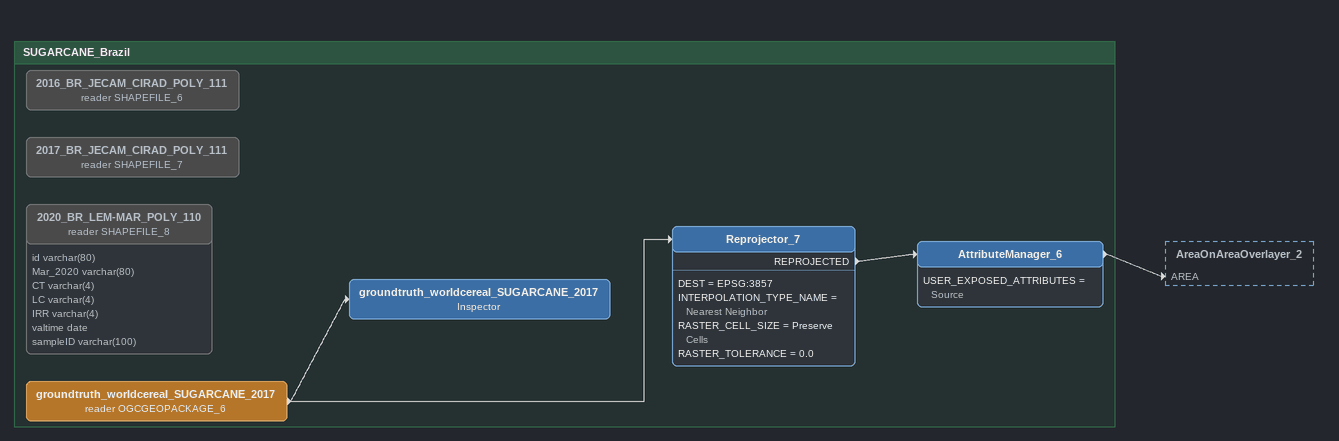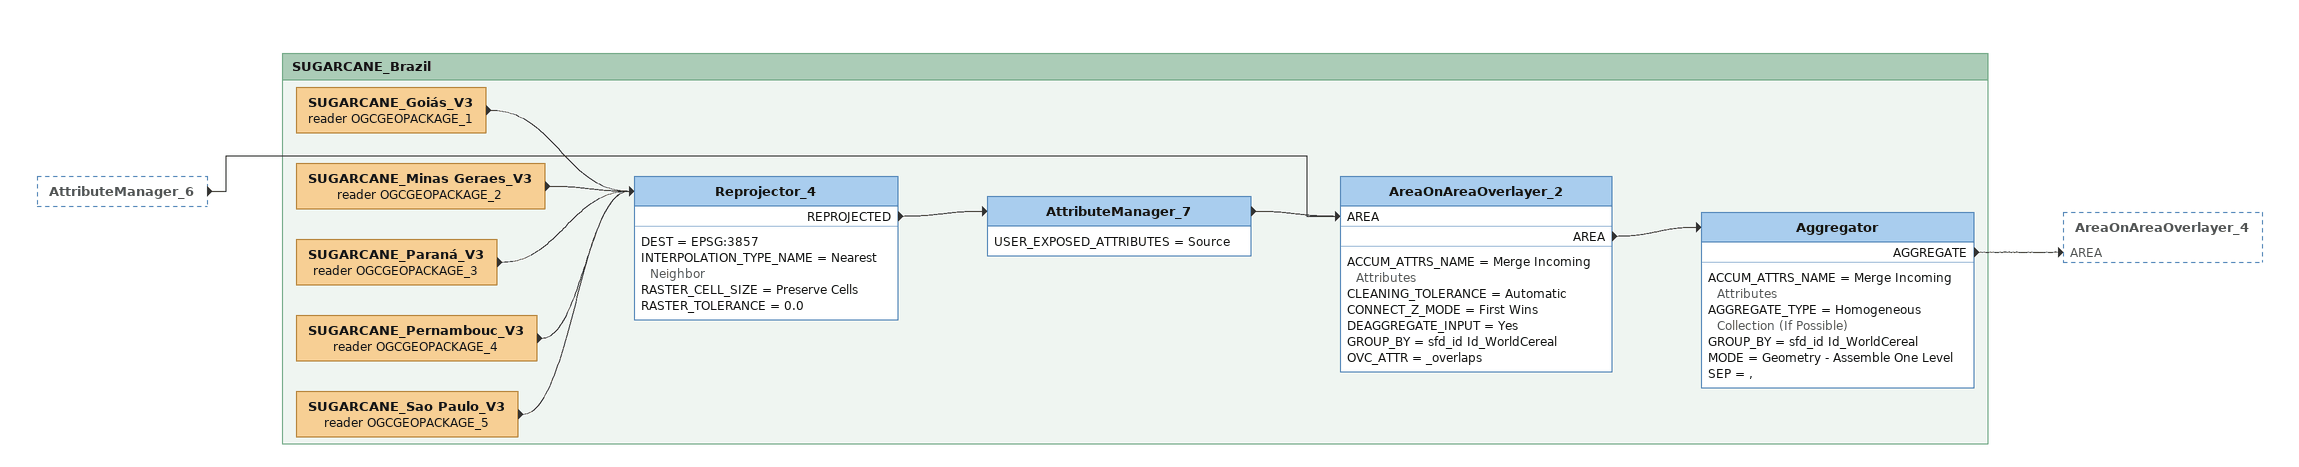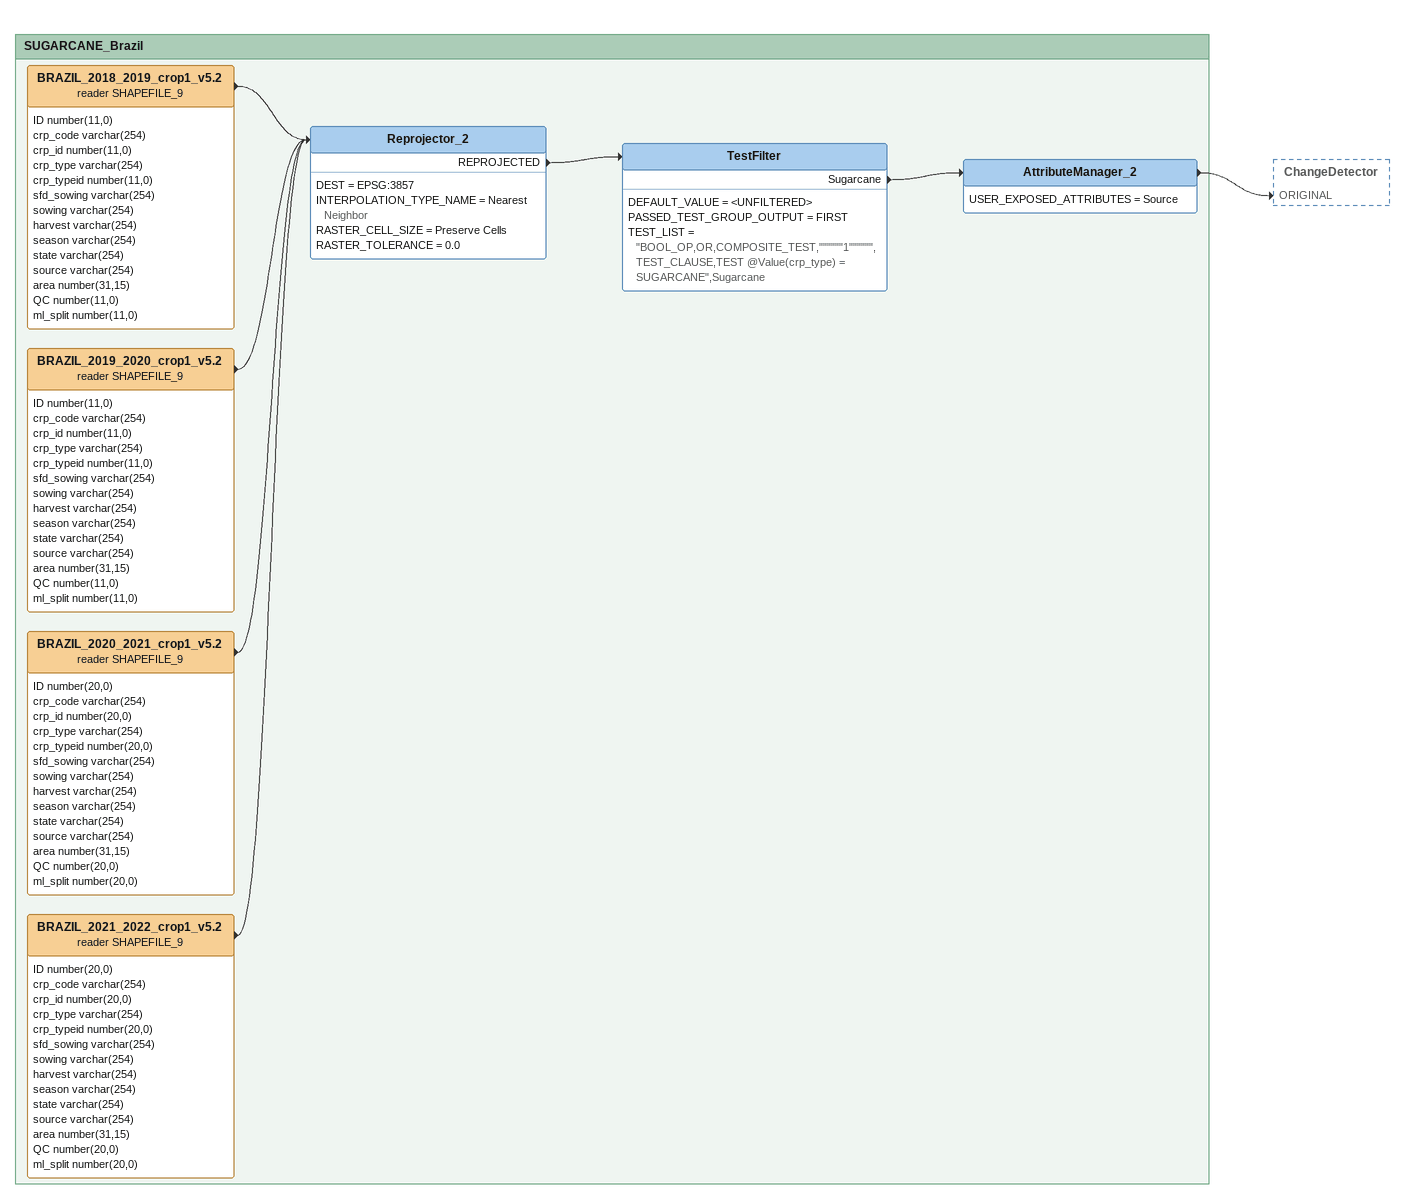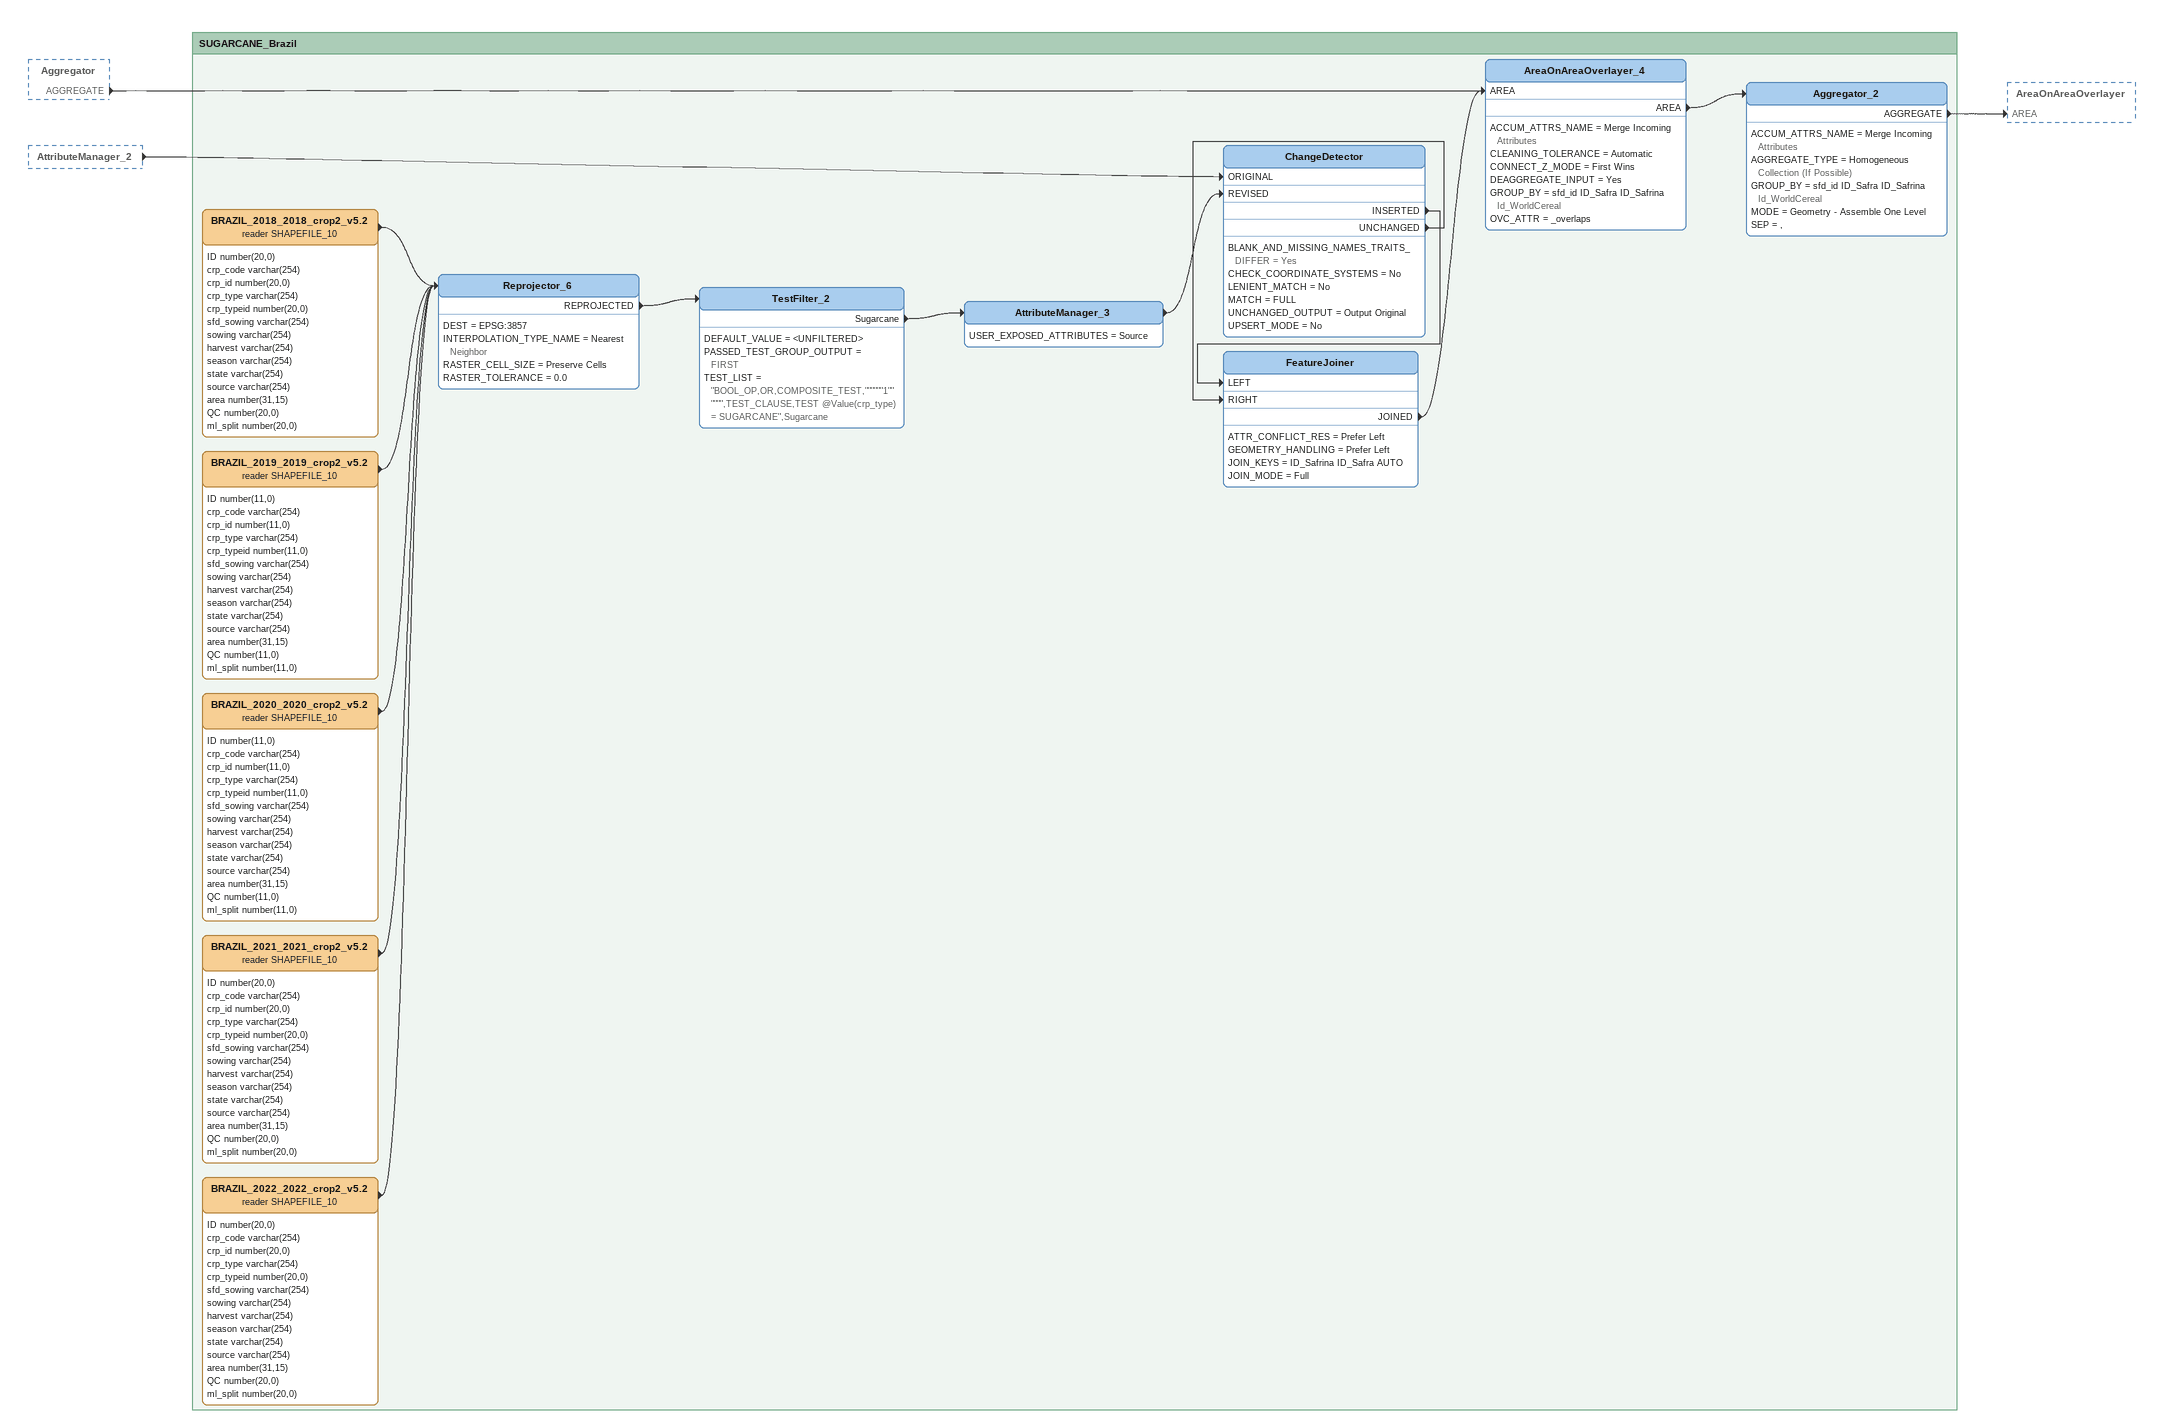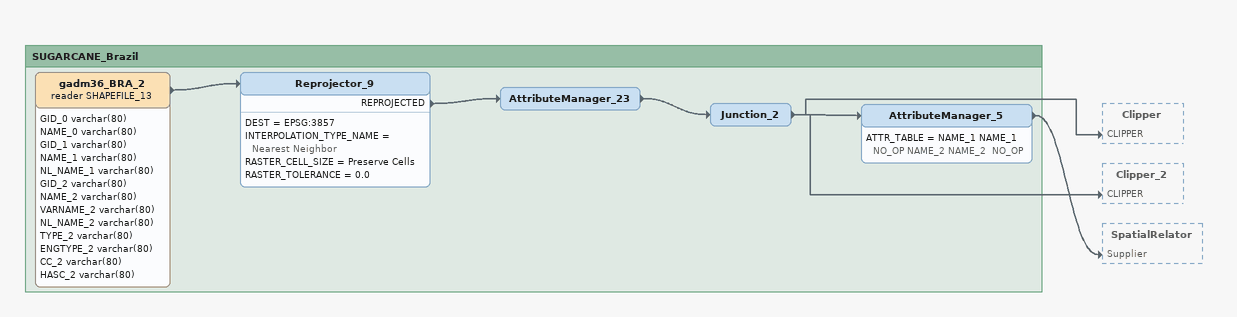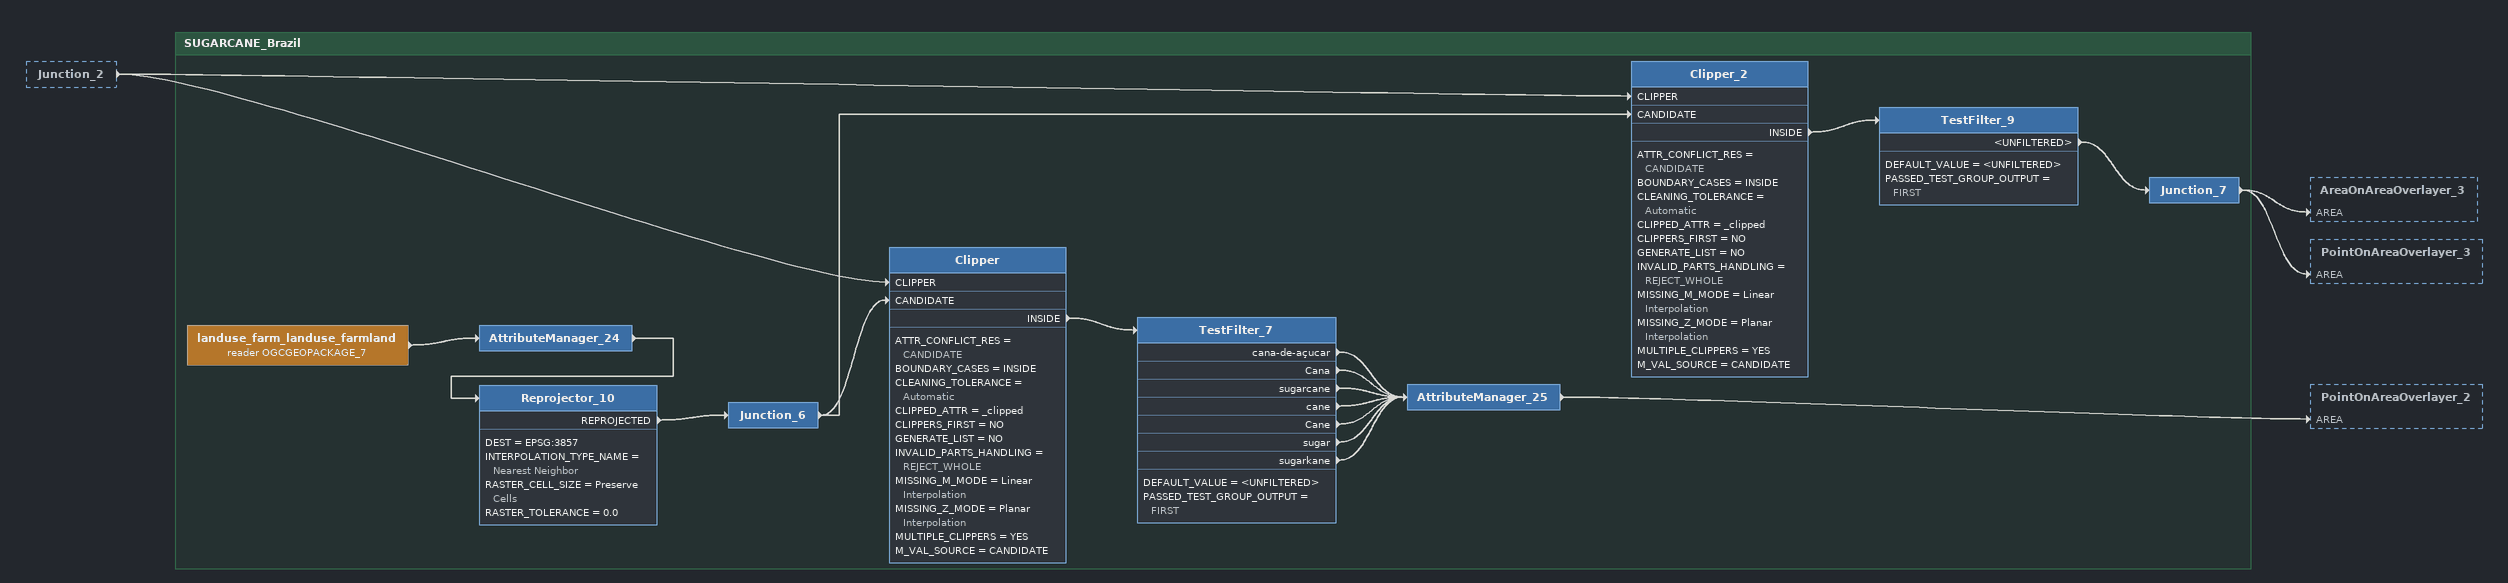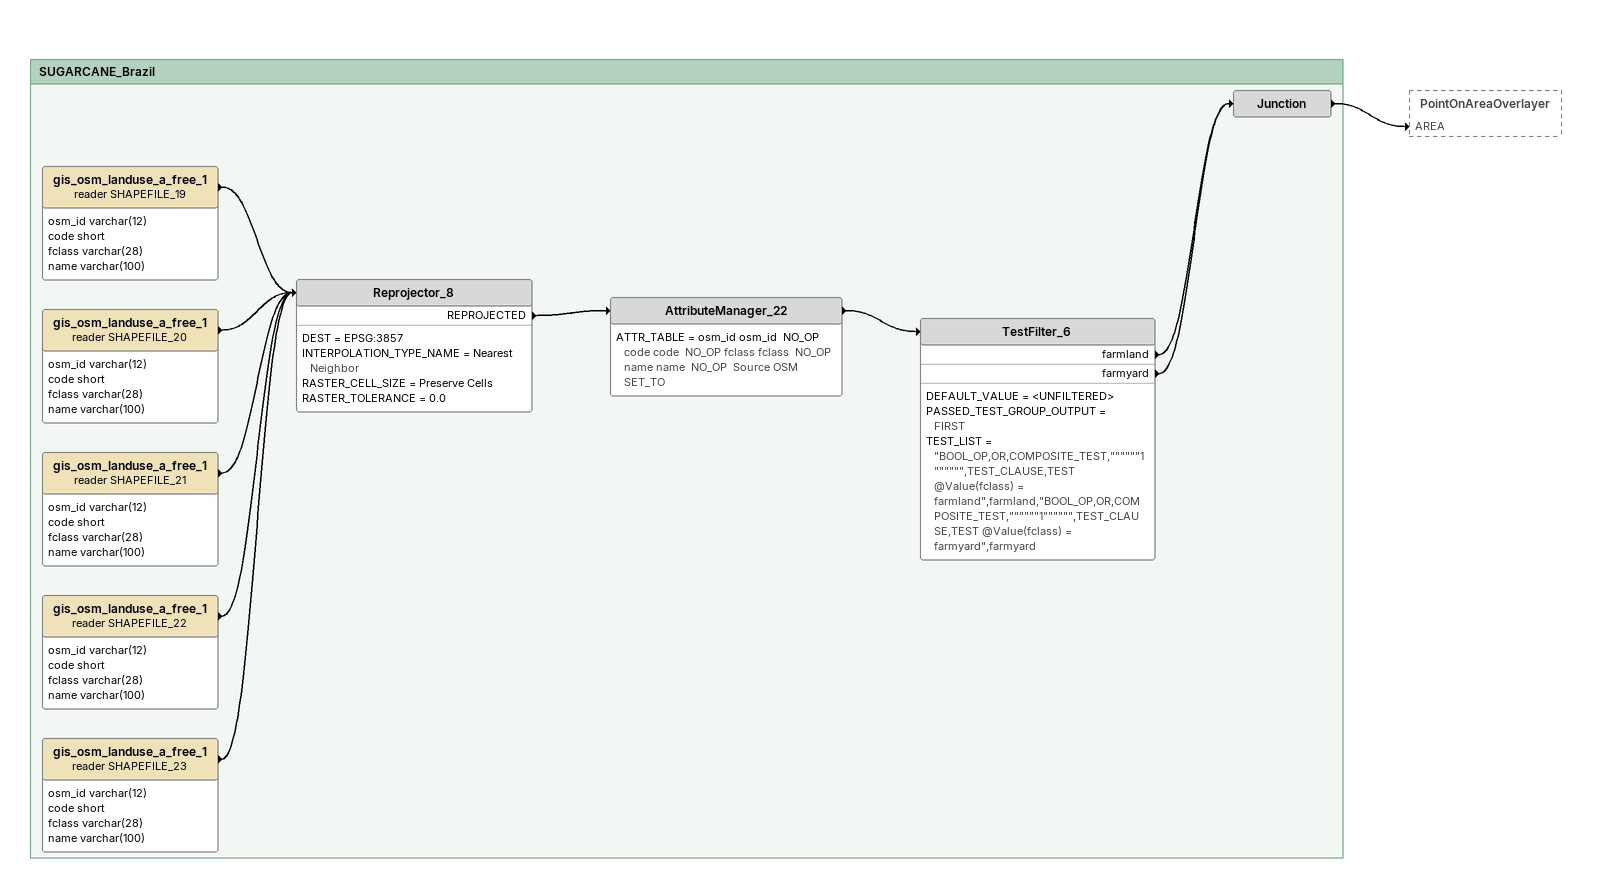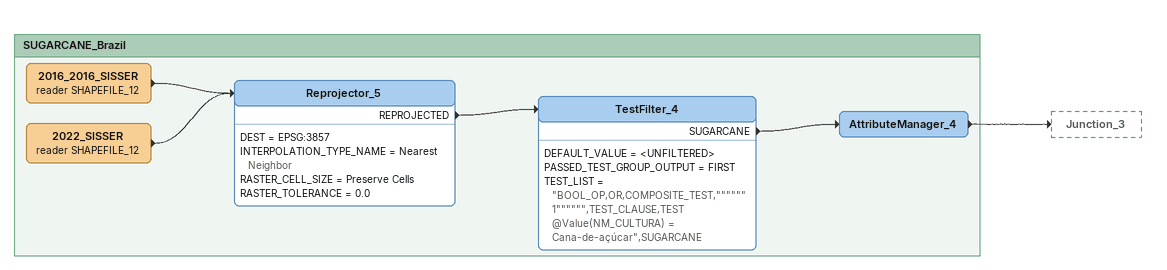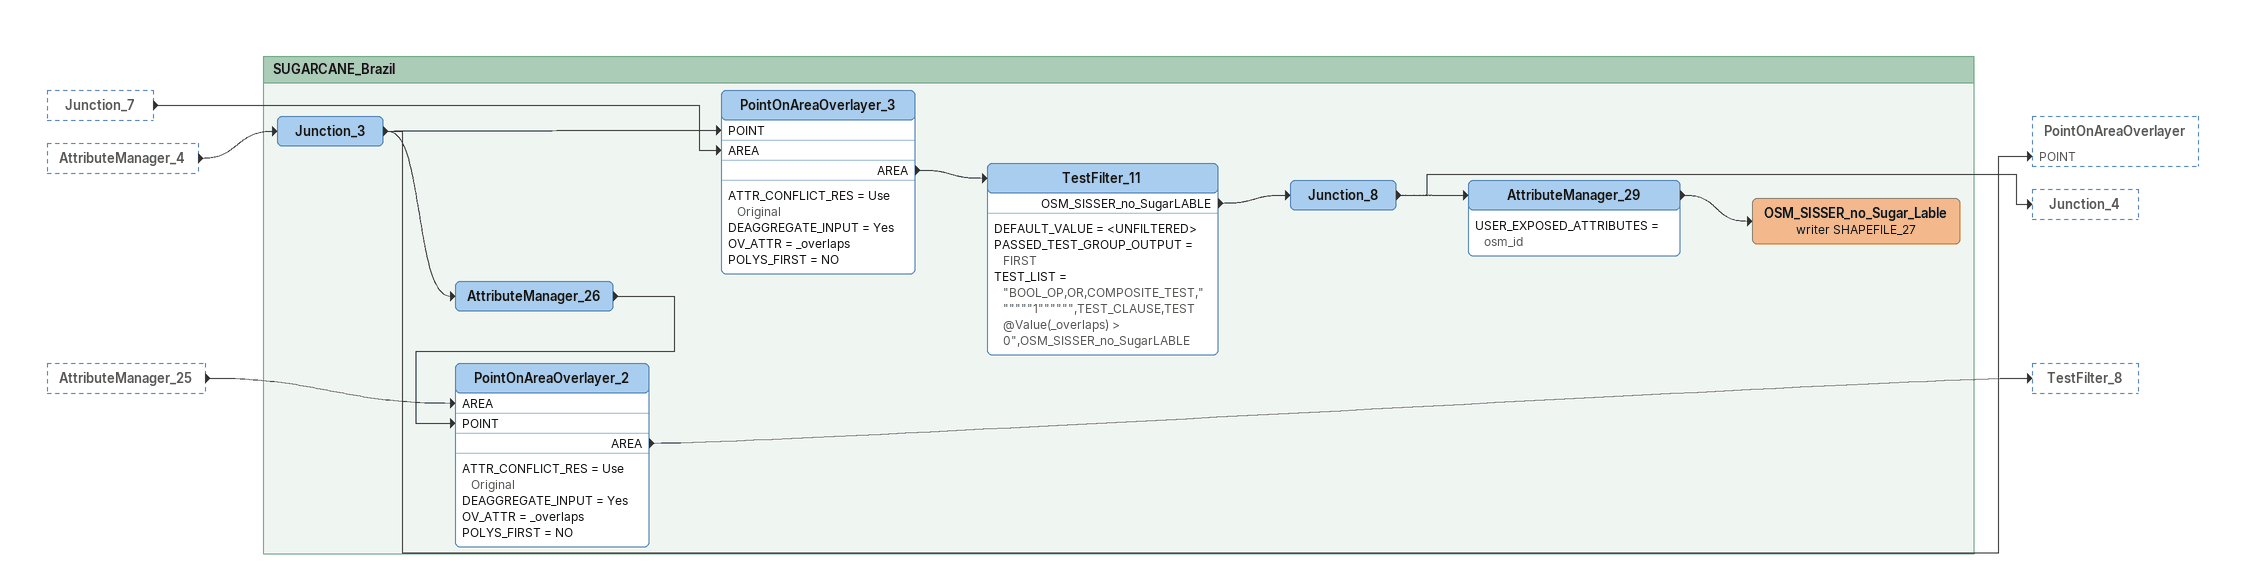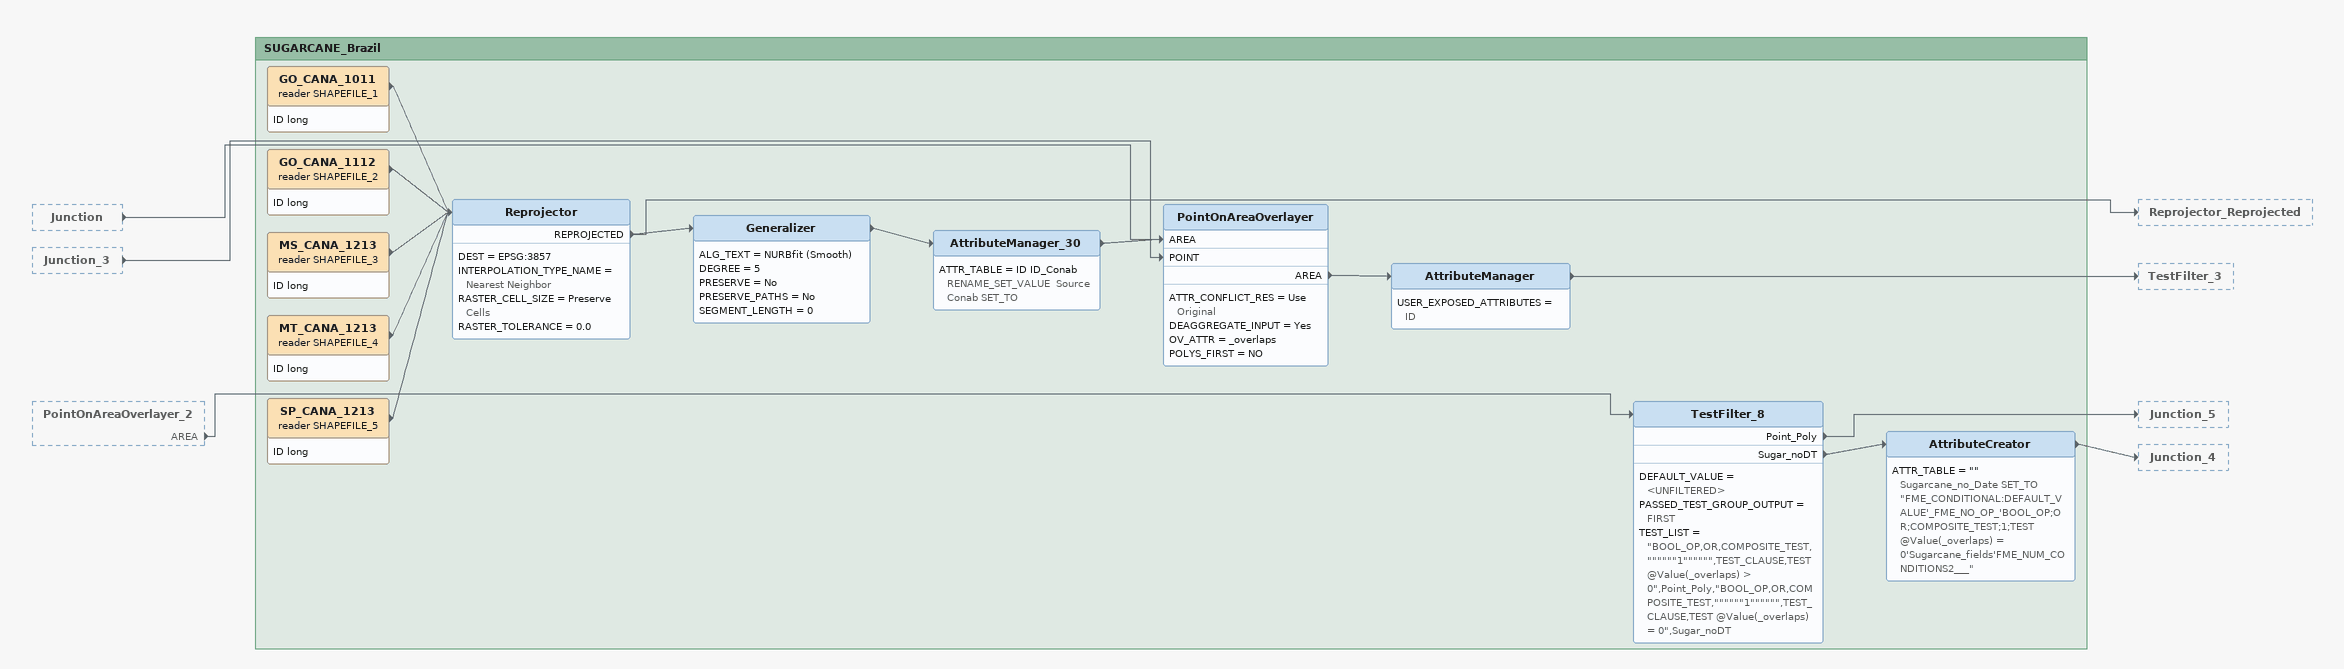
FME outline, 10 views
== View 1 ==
Bookmark: SUGARCANE_Brazil
2016_BR_JECAM_CIRAD_POLY_111 (reader SHAPEFILE_6) [off]
2017_BR_JECAM_CIRAD_POLY_111 (reader SHAPEFILE_7) [off]
2020_BR_LEM-MAR_POLY_110 (reader SHAPEFILE_8) [off]
    attributes: id varchar(80), Mar_2020 varchar(80), CT varchar(4), LC varchar(4), IRR varchar(4), valtime date, sampleID varchar(100)
groundtruth_worldcereal_SUGARCANE_2017 (reader OGCGEOPACKAGE_6)
    -> groundtruth_worldcereal_SUGARCANE_2017
    -> Reprojector_7
Reprojector_7
    DEST = EPSG:3857
    INTERPOLATION_TYPE_NAME = Nearest Neighbor
    RASTER_CELL_SIZE = Preserve Cells
    RASTER_TOLERANCE = 0.0
    REPROJECTED -> AttributeManager_6
AttributeManager_6
    USER_EXPOSED_ATTRIBUTES = Source
    -> AreaOnAreaOverlayer_2 [AREA]
groundtruth_worldcereal_SUGARCANE_2017: Inspector

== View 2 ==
AttributeManager_6 [outside]
    -> AreaOnAreaOverlayer_2 [AREA]

Bookmark: SUGARCANE_Brazil
SUGARCANE_Goiás_V3 (reader OGCGEOPACKAGE_1)
    -> Reprojector_4
SUGARCANE_Minas Geraes_V3 (reader OGCGEOPACKAGE_2)
    -> Reprojector_4
SUGARCANE_Paraná_V3 (reader OGCGEOPACKAGE_3)
    -> Reprojector_4
SUGARCANE_Pernambouc_V3 (reader OGCGEOPACKAGE_4)
    -> Reprojector_4
SUGARCANE_Sao Paulo_V3 (reader OGCGEOPACKAGE_5)
    -> Reprojector_4
Reprojector_4
    DEST = EPSG:3857
    INTERPOLATION_TYPE_NAME = Nearest Neighbor
    RASTER_CELL_SIZE = Preserve Cells
    RASTER_TOLERANCE = 0.0
    REPROJECTED -> AttributeManager_7
AttributeManager_7
    USER_EXPOSED_ATTRIBUTES = Source
    -> AreaOnAreaOverlayer_2 [AREA]
AreaOnAreaOverlayer_2
    ACCUM_ATTRS_NAME = Merge Incoming Attributes
    CLEANING_TOLERANCE = Automatic
    CONNECT_Z_MODE = First Wins
    DEAGGREGATE_INPUT = Yes
    GROUP_BY = sfd_id Id_WorldCereal
    OVC_ATTR = _overlaps
    AREA -> Aggregator
Aggregator
    ACCUM_ATTRS_NAME = Merge Incoming Attributes
    AGGREGATE_TYPE = Homogeneous Collection (If Possible)
    GROUP_BY = sfd_id Id_WorldCereal
    MODE = Geometry - Assemble One Level
    SEP = ,
    AGGREGATE -> AreaOnAreaOverlayer_4 [AREA]

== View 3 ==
Bookmark: SUGARCANE_Brazil
BRAZIL_2018_2019_crop1_v5.2 (reader SHAPEFILE_9)
    attributes: ID number(11,0), crp_code varchar(254), crp_id number(11,0), crp_type varchar(254), crp_typeid number(11,0), sfd_sowing varchar(254), sowing varchar(254), harvest varchar(254), season varchar(254), state varchar(254), source varchar(254), area number(31,15), QC number(11,0), ml_split number(11,0)
    -> Reprojector_2
BRAZIL_2019_2020_crop1_v5.2 (reader SHAPEFILE_9)
    attributes: ID number(11,0), crp_code varchar(254), crp_id number(11,0), crp_type varchar(254), crp_typeid number(11,0), sfd_sowing varchar(254), sowing varchar(254), harvest varchar(254), season varchar(254), state varchar(254), source varchar(254), area number(31,15), QC number(11,0), ml_split number(11,0)
    -> Reprojector_2
BRAZIL_2020_2021_crop1_v5.2 (reader SHAPEFILE_9)
    attributes: ID number(20,0), crp_code varchar(254), crp_id number(20,0), crp_type varchar(254), crp_typeid number(20,0), sfd_sowing varchar(254), sowing varchar(254), harvest varchar(254), season varchar(254), state varchar(254), source varchar(254), area number(31,15), QC number(20,0), ml_split number(20,0)
    -> Reprojector_2
BRAZIL_2021_2022_crop1_v5.2 (reader SHAPEFILE_9)
    attributes: ID number(20,0), crp_code varchar(254), crp_id number(20,0), crp_type varchar(254), crp_typeid number(20,0), sfd_sowing varchar(254), sowing varchar(254), harvest varchar(254), season varchar(254), state varchar(254), source varchar(254), area number(31,15), QC number(20,0), ml_split number(20,0)
    -> Reprojector_2
Reprojector_2
    DEST = EPSG:3857
    INTERPOLATION_TYPE_NAME = Nearest Neighbor
    RASTER_CELL_SIZE = Preserve Cells
    RASTER_TOLERANCE = 0.0
    REPROJECTED -> TestFilter
TestFilter
    DEFAULT_VALUE = <UNFILTERED>
    PASSED_TEST_GROUP_OUTPUT = FIRST
    TEST_LIST = "BOOL_OP,OR,COMPOSITE_TEST,""""""1"""""",TEST_CLAUSE,TEST @Value(crp_type) = SUGARCANE",Sugarcane
    Sugarcane -> AttributeManager_2
AttributeManager_2
    USER_EXPOSED_ATTRIBUTES = Source
    -> ChangeDetector [ORIGINAL]

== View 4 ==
Aggregator [outside]
    AGGREGATE -> AreaOnAreaOverlayer_4 [AREA]
AttributeManager_2 [outside]
    -> ChangeDetector [ORIGINAL]

Bookmark: SUGARCANE_Brazil
BRAZIL_2018_2018_crop2_v5.2 (reader SHAPEFILE_10)
    attributes: ID number(20,0), crp_code varchar(254), crp_id number(20,0), crp_type varchar(254), crp_typeid number(20,0), sfd_sowing varchar(254), sowing varchar(254), harvest varchar(254), season varchar(254), state varchar(254), source varchar(254), area number(31,15), QC number(20,0), ml_split number(20,0)
    -> Reprojector_6
BRAZIL_2019_2019_crop2_v5.2 (reader SHAPEFILE_10)
    attributes: ID number(11,0), crp_code varchar(254), crp_id number(11,0), crp_type varchar(254), crp_typeid number(11,0), sfd_sowing varchar(254), sowing varchar(254), harvest varchar(254), season varchar(254), state varchar(254), source varchar(254), area number(31,15), QC number(11,0), ml_split number(11,0)
    -> Reprojector_6
BRAZIL_2020_2020_crop2_v5.2 (reader SHAPEFILE_10)
    attributes: ID number(11,0), crp_code varchar(254), crp_id number(11,0), crp_type varchar(254), crp_typeid number(11,0), sfd_sowing varchar(254), sowing varchar(254), harvest varchar(254), season varchar(254), state varchar(254), source varchar(254), area number(31,15), QC number(11,0), ml_split number(11,0)
    -> Reprojector_6
BRAZIL_2021_2021_crop2_v5.2 (reader SHAPEFILE_10)
    attributes: ID number(20,0), crp_code varchar(254), crp_id number(20,0), crp_type varchar(254), crp_typeid number(20,0), sfd_sowing varchar(254), sowing varchar(254), harvest varchar(254), season varchar(254), state varchar(254), source varchar(254), area number(31,15), QC number(20,0), ml_split number(20,0)
    -> Reprojector_6
BRAZIL_2022_2022_crop2_v5.2 (reader SHAPEFILE_10)
    attributes: ID number(20,0), crp_code varchar(254), crp_id number(20,0), crp_type varchar(254), crp_typeid number(20,0), sfd_sowing varchar(254), sowing varchar(254), harvest varchar(254), season varchar(254), state varchar(254), source varchar(254), area number(31,15), QC number(20,0), ml_split number(20,0)
    -> Reprojector_6
Reprojector_6
    DEST = EPSG:3857
    INTERPOLATION_TYPE_NAME = Nearest Neighbor
    RASTER_CELL_SIZE = Preserve Cells
    RASTER_TOLERANCE = 0.0
    REPROJECTED -> TestFilter_2
TestFilter_2
    DEFAULT_VALUE = <UNFILTERED>
    PASSED_TEST_GROUP_OUTPUT = FIRST
    TEST_LIST = "BOOL_OP,OR,COMPOSITE_TEST,""""""1"""""",TEST_CLAUSE,TEST @Value(crp_type) = SUGARCANE",Sugarcane
    Sugarcane -> AttributeManager_3
AttributeManager_3
    USER_EXPOSED_ATTRIBUTES = Source
    -> ChangeDetector [REVISED]
ChangeDetector
    BLANK_AND_MISSING_NAMES_TRAITS_DIFFER = Yes
    CHECK_COORDINATE_SYSTEMS = No
    LENIENT_MATCH = No
    MATCH = FULL
    UNCHANGED_OUTPUT = Output Original
    UPSERT_MODE = No
    INSERTED -> FeatureJoiner [LEFT]
    UNCHANGED -> FeatureJoiner [RIGHT]
FeatureJoiner
    ATTR_CONFLICT_RES = Prefer Left
    GEOMETRY_HANDLING = Prefer Left
    JOIN_KEYS = ID_Safrina ID_Safra AUTO
    JOIN_MODE = Full
    JOINED -> AreaOnAreaOverlayer_4 [AREA]
AreaOnAreaOverlayer_4
    ACCUM_ATTRS_NAME = Merge Incoming Attributes
    CLEANING_TOLERANCE = Automatic
    CONNECT_Z_MODE = First Wins
    DEAGGREGATE_INPUT = Yes
    GROUP_BY = sfd_id ID_Safra ID_Safrina Id_WorldCereal
    OVC_ATTR = _overlaps
    AREA -> Aggregator_2
Aggregator_2
    ACCUM_ATTRS_NAME = Merge Incoming Attributes
    AGGREGATE_TYPE = Homogeneous Collection (If Possible)
    GROUP_BY = sfd_id ID_Safra ID_Safrina Id_WorldCereal
    MODE = Geometry - Assemble One Level
    SEP = ,
    AGGREGATE -> AreaOnAreaOverlayer [AREA]

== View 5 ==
Bookmark: SUGARCANE_Brazil
gadm36_BRA_2 (reader SHAPEFILE_13)
    attributes: GID_0 varchar(80), NAME_0 varchar(80), GID_1 varchar(80), NAME_1 varchar(80), NL_NAME_1 varchar(80), GID_2 varchar(80), NAME_2 varchar(80), VARNAME_2 varchar(80), NL_NAME_2 varchar(80), TYPE_2 varchar(80), ENGTYPE_2 varchar(80), CC_2 varchar(80), HASC_2 varchar(80)
    -> Reprojector_9
Reprojector_9
    DEST = EPSG:3857
    INTERPOLATION_TYPE_NAME = Nearest Neighbor
    RASTER_CELL_SIZE = Preserve Cells
    RASTER_TOLERANCE = 0.0
    REPROJECTED -> AttributeManager_23
AttributeManager_23
    -> Junction_2
Junction_2
    -> AttributeManager_5
    -> Clipper [CLIPPER]
    -> Clipper_2 [CLIPPER]
AttributeManager_5
    ATTR_TABLE = NAME_1 NAME_1  NO_OP NAME_2 NAME_2  NO_OP
    -> SpatialRelator [Supplier]

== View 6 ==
Junction_2 [outside]
    -> Clipper [CLIPPER]
    -> Clipper_2 [CLIPPER]

Bookmark: SUGARCANE_Brazil
landuse_farm_landuse_farmland (reader OGCGEOPACKAGE_7)
    -> AttributeManager_24
AttributeManager_24
    -> Reprojector_10
Reprojector_10
    DEST = EPSG:3857
    INTERPOLATION_TYPE_NAME = Nearest Neighbor
    RASTER_CELL_SIZE = Preserve Cells
    RASTER_TOLERANCE = 0.0
    REPROJECTED -> Junction_6
Junction_6
    -> Clipper [CANDIDATE]
    -> Clipper_2 [CANDIDATE]
Clipper_2
    ATTR_CONFLICT_RES = CANDIDATE
    BOUNDARY_CASES = INSIDE
    CLEANING_TOLERANCE = Automatic
    CLIPPED_ATTR = _clipped
    CLIPPERS_FIRST = NO
    GENERATE_LIST = NO
    INVALID_PARTS_HANDLING = REJECT_WHOLE
    MISSING_M_MODE = Linear Interpolation
    MISSING_Z_MODE = Planar Interpolation
    MULTIPLE_CLIPPERS = YES
    M_VAL_SOURCE = CANDIDATE
    INSIDE -> TestFilter_9
TestFilter_9
    DEFAULT_VALUE = <UNFILTERED>
    PASSED_TEST_GROUP_OUTPUT = FIRST
    <UNFILTERED> -> Junction_7
Junction_7
    -> AreaOnAreaOverlayer_3 [AREA]
    -> PointOnAreaOverlayer_3 [AREA]
Clipper
    ATTR_CONFLICT_RES = CANDIDATE
    BOUNDARY_CASES = INSIDE
    CLEANING_TOLERANCE = Automatic
    CLIPPED_ATTR = _clipped
    CLIPPERS_FIRST = NO
    GENERATE_LIST = NO
    INVALID_PARTS_HANDLING = REJECT_WHOLE
    MISSING_M_MODE = Linear Interpolation
    MISSING_Z_MODE = Planar Interpolation
    MULTIPLE_CLIPPERS = YES
    M_VAL_SOURCE = CANDIDATE
    INSIDE -> TestFilter_7
TestFilter_7
    DEFAULT_VALUE = <UNFILTERED>
    PASSED_TEST_GROUP_OUTPUT = FIRST
    cana-de-açucar -> AttributeManager_25
    Cana -> AttributeManager_25
    sugarcane -> AttributeManager_25
    cane -> AttributeManager_25
    Cane -> AttributeManager_25
    sugar -> AttributeManager_25
    sugarkane -> AttributeManager_25
AttributeManager_25
    -> PointOnAreaOverlayer_2 [AREA]

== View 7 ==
Bookmark: SUGARCANE_Brazil
gis_osm_landuse_a_free_1 (reader SHAPEFILE_19)
    attributes: osm_id varchar(12), code short, fclass varchar(28), name varchar(100)
    -> Reprojector_8
gis_osm_landuse_a_free_1 (reader SHAPEFILE_20)
    attributes: osm_id varchar(12), code short, fclass varchar(28), name varchar(100)
    -> Reprojector_8
gis_osm_landuse_a_free_1 (reader SHAPEFILE_21)
    attributes: osm_id varchar(12), code short, fclass varchar(28), name varchar(100)
    -> Reprojector_8
gis_osm_landuse_a_free_1 (reader SHAPEFILE_22)
    attributes: osm_id varchar(12), code short, fclass varchar(28), name varchar(100)
    -> Reprojector_8
gis_osm_landuse_a_free_1 (reader SHAPEFILE_23)
    attributes: osm_id varchar(12), code short, fclass varchar(28), name varchar(100)
    -> Reprojector_8
Reprojector_8
    DEST = EPSG:3857
    INTERPOLATION_TYPE_NAME = Nearest Neighbor
    RASTER_CELL_SIZE = Preserve Cells
    RASTER_TOLERANCE = 0.0
    REPROJECTED -> AttributeManager_22
AttributeManager_22
    ATTR_TABLE = osm_id osm_id  NO_OP code code  NO_OP fclass fclass  NO_OP name name  NO_OP  Source OSM SET_TO
    -> TestFilter_6
TestFilter_6
    DEFAULT_VALUE = <UNFILTERED>
    PASSED_TEST_GROUP_OUTPUT = FIRST
    TEST_LIST = "BOOL_OP,OR,COMPOSITE_TEST,""""""1"""""",TEST_CLAUSE,TEST @Value(fclass) = farmland",farmland,"BOOL_OP,OR,COMPOSITE_TEST,""""""1"""""",TEST_CLAUSE,TEST @Value(fclass) = farmyard",farmyard
    farmland -> Junction
    farmyard -> Junction
Junction
    -> PointOnAreaOverlayer [AREA]

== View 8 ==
Bookmark: SUGARCANE_Brazil
2016_2016_SISSER (reader SHAPEFILE_12)
    -> Reprojector_5
2022_SISSER (reader SHAPEFILE_12)
    -> Reprojector_5
Reprojector_5
    DEST = EPSG:3857
    INTERPOLATION_TYPE_NAME = Nearest Neighbor
    RASTER_CELL_SIZE = Preserve Cells
    RASTER_TOLERANCE = 0.0
    REPROJECTED -> TestFilter_4
TestFilter_4
    DEFAULT_VALUE = <UNFILTERED>
    PASSED_TEST_GROUP_OUTPUT = FIRST
    TEST_LIST = "BOOL_OP,OR,COMPOSITE_TEST,""""""1"""""",TEST_CLAUSE,TEST @Value(NM_CULTURA) = Cana-de-açúcar",SUGARCANE
    SUGARCANE -> AttributeManager_4
AttributeManager_4
    -> Junction_3

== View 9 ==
Junction_7 [outside]
    -> PointOnAreaOverlayer_3 [AREA]
AttributeManager_4 [outside]
    -> Junction_3
AttributeManager_25 [outside]
    -> PointOnAreaOverlayer_2 [AREA]

Bookmark: SUGARCANE_Brazil
Junction_3
    -> PointOnAreaOverlayer [POINT]
    -> AttributeManager_26
    -> PointOnAreaOverlayer_3 [POINT]
PointOnAreaOverlayer_3
    ATTR_CONFLICT_RES = Use Original
    DEAGGREGATE_INPUT = Yes
    OV_ATTR = _overlaps
    POLYS_FIRST = NO
    AREA -> TestFilter_11
TestFilter_11
    DEFAULT_VALUE = <UNFILTERED>
    PASSED_TEST_GROUP_OUTPUT = FIRST
    TEST_LIST = "BOOL_OP,OR,COMPOSITE_TEST,""""""1"""""",TEST_CLAUSE,TEST @Value(_overlaps) > 0",OSM_SISSER_no_SugarLABLE
    OSM_SISSER_no_SugarLABLE -> Junction_8
Junction_8
    -> AttributeManager_29
    -> Junction_4
AttributeManager_29
    USER_EXPOSED_ATTRIBUTES = osm_id
    -> OSM_SISSER_no_Sugar_Lable (writer SHAPEFILE_27)
OSM_SISSER_no_Sugar_Lable (writer SHAPEFILE_27)
AttributeManager_26
    -> PointOnAreaOverlayer_2 [POINT]
PointOnAreaOverlayer_2
    ATTR_CONFLICT_RES = Use Original
    DEAGGREGATE_INPUT = Yes
    OV_ATTR = _overlaps
    POLYS_FIRST = NO
    AREA -> TestFilter_8

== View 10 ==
Junction [outside]
    -> PointOnAreaOverlayer [AREA]
Junction_3 [outside]
    -> PointOnAreaOverlayer [POINT]
PointOnAreaOverlayer_2 [outside]
    AREA -> TestFilter_8

Bookmark: SUGARCANE_Brazil
TestFilter_8
    DEFAULT_VALUE = <UNFILTERED>
    PASSED_TEST_GROUP_OUTPUT = FIRST
    TEST_LIST = "BOOL_OP,OR,COMPOSITE_TEST,""""""1"""""",TEST_CLAUSE,TEST @Value(_overlaps) > 0",Point_Poly,"BOOL_OP,OR,COMPOSITE_TEST,""""""1"""""",TEST_CLAUSE,TEST @Value(_overlaps) = 0",Sugar_noDT
    Point_Poly -> Junction_5
    Sugar_noDT -> AttributeCreator
AttributeCreator
    ATTR_TABLE = "" Sugarcane_no_Date SET_TO "FME_CONDITIONAL:DEFAULT_VALUE'_FME_NO_OP_'BOOL_OP;OR;COMPOSITE_TEST;1;TEST @Value(_overlaps) = 0'Sugarcane_fields'FME_NUM_CONDITIONS2___"
    -> Junction_4
GO_CANA_1011 (reader SHAPEFILE_1)
    attributes: ID long
    -> Reprojector
GO_CANA_1112 (reader SHAPEFILE_2)
    attributes: ID long
    -> Reprojector
MS_CANA_1213 (reader SHAPEFILE_3)
    attributes: ID long
    -> Reprojector
MT_CANA_1213 (reader SHAPEFILE_4)
    attributes: ID long
    -> Reprojector
SP_CANA_1213 (reader SHAPEFILE_5)
    attributes: ID long
    -> Reprojector
Reprojector
    DEST = EPSG:3857
    INTERPOLATION_TYPE_NAME = Nearest Neighbor
    RASTER_CELL_SIZE = Preserve Cells
    RASTER_TOLERANCE = 0.0
    REPROJECTED -> Reprojector_Reprojected
    REPROJECTED -> Generalizer
Generalizer
    ALG_TEXT = NURBfit (Smooth)
    DEGREE = 5
    PRESERVE = No
    PRESERVE_PATHS = No
    SEGMENT_LENGTH = 0
    -> AttributeManager_30
AttributeManager_30
    ATTR_TABLE = ID ID_Conab  RENAME_SET_VALUE  Source Conab SET_TO
    -> PointOnAreaOverlayer [AREA]
PointOnAreaOverlayer
    ATTR_CONFLICT_RES = Use Original
    DEAGGREGATE_INPUT = Yes
    OV_ATTR = _overlaps
    POLYS_FIRST = NO
    AREA -> AttributeManager
AttributeManager
    USER_EXPOSED_ATTRIBUTES = ID
    -> TestFilter_3
